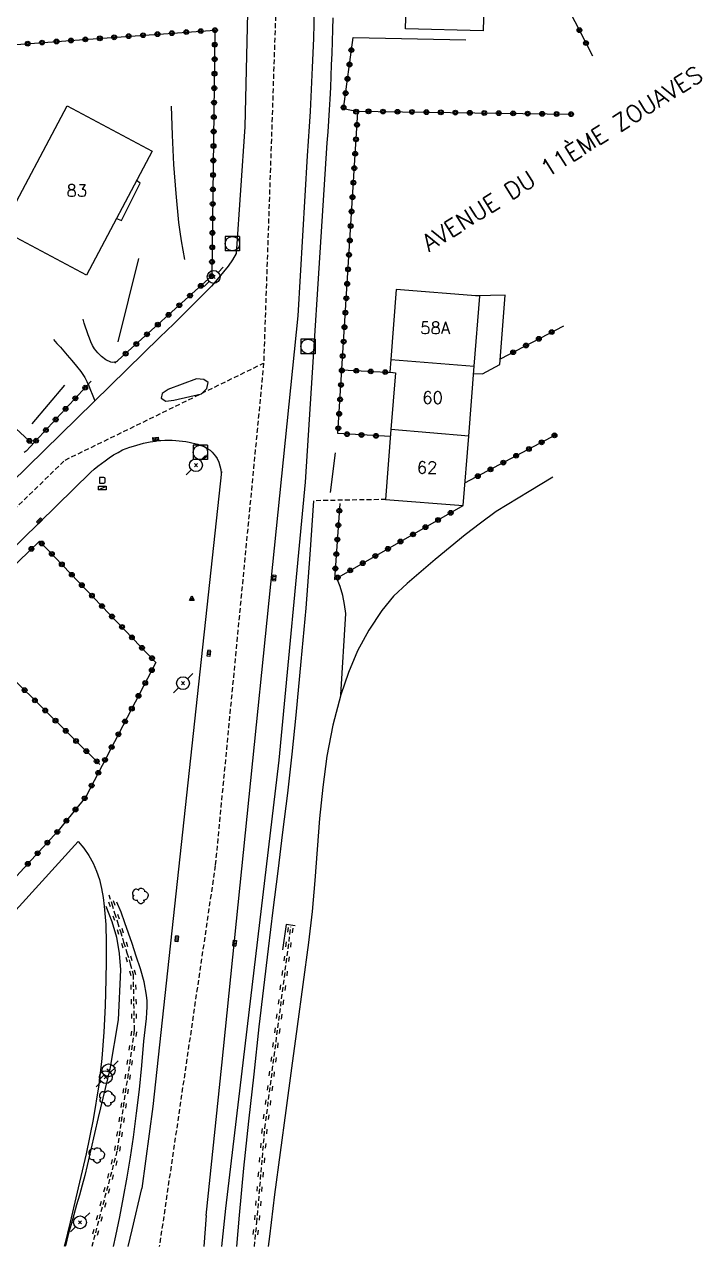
# Model space of a CAD drawing. Header units: millimetres. Extents: x 164000 to 165000, y 151998 to 153000.
# Drawn here: x 164403.9 to 164474.1, y 152000 to 152126.6 of the extents above; entities that cross this region are included whole.
import ezdxf
from ezdxf.enums import TextEntityAlignment as Align

# ---------------------------------------------------------------- set-up
doc = ezdxf.new("R2010")
doc.units = ezdxf.units.MM
doc.linetypes.add('DASHED', pattern=[0.75, 0.5, -0.25])
doc.layers.get('0').update_dxf_attribs({"linetype": 'CONTINUOUS'})
for name, color, linetype in [('W0001', 6, 'DASHED'), ('W0008', 7, 'CONTINUOUS'), ('W0014', 7, 'CONTINUOUS'), ('W0015', 2, 'CONTINUOUS'), ('W0017', 7, 'CONTINUOUS'), ('W0051', 7, 'CONTINUOUS'), ('W0101', 7, 'CONTINUOUS'), ('W0104', 1, 'CONTINUOUS'), ('W0112', 1, 'DASHED'), ('W0120', 7, 'CONTINUOUS'), ('W0211', 2, 'CONTINUOUS'), ('W0214', 2, 'CONTINUOUS'), ('W0220', 5, 'DASHED'), ('W0300', 7, 'CONTINUOUS'), ('W0323', 7, 'CONTINUOUS'), ('W0330', 7, 'CONTINUOUS'), ('W0401', 7, 'CONTINUOUS'), ('W0420', 7, 'CONTINUOUS'), ('W0438', 7, 'CONTINUOUS'), ('W0473', 7, 'CONTINUOUS'), ('W0850', 7, 'CONTINUOUS'), ('W0989', 7, 'CONTINUOUS'), ('W0991', 7, 'CONTINUOUS'), ('W1102', 7, 'CONTINUOUS')]:
    doc.layers.add(name, color=color, linetype=linetype)
doc.styles.get("Standard").update_dxf_attribs({"font": 'romans.shx', "width": 0.85})

# ---------------------------------------------------------------- blocks, each defined once
blk = doc.blocks.new('T401')
for p, q in [((-0.3, 0.3), (0, 0.3)), ((-0.3, -0.25), (-0.3, 0.3)), ((-0.3, 0.15), (0, 0.15)), ((-0.3, 0), (0, 0)), ((0, 0.3), (0, -0.25)), ((-0.3, -0.15), (0, -0.15)), ((-0.3, -0.25), (-0.3, -0.3)), ((-0.3, -0.3), (0, -0.3)), ((0, -0.3), (0, -0.25))]:
    blk.add_line(p, q)
blk = doc.blocks.new('T420')
for p, q in [((0.75, 0.75), (-0.75, 0.75)), ((-0.75, 0.75), (-0.75, -0.75)), ((0.75, 0.75), (0.75, -0.75)), ((0.75, -0.75), (-0.75, -0.75))]:
    blk.add_line(p, q)
blk.add_ellipse((0, 0), major_axis=(-0.53, 0.53), ratio=1, start_param=3.926991, end_param=10.210176)
blk = doc.blocks.new('T850')
for p, q in [((-0.25, -0.15), (0, 0.32)), ((0, 0.32), (0.25, -0.15)), ((-0.25, -0.15), (0.25, -0.15))]:
    blk.add_line(p, q)
for major_axis in [(-0.106, 0.106), (-0.0354, 0.0354), (-0.0236, 0.0236)]:
    blk.add_ellipse((0, 0), major_axis=major_axis, ratio=1, start_param=3.926991, end_param=10.210176)
blk = doc.blocks.new('T300')
for p, q in [((-0.8, 0.51), (-0.86, 0.34)), ((-0.86, 0.34), (-0.86, 0.17)), ((-0.86, 0.17), (-0.74, 0.06)), ((-0.69, 0.63), (-0.8, 0.51)), ((-0.8, -0.06), (-0.74, 0.06)), ((-0.74, 0.06), (-0.69, 0.11)), ((-0.57, 0.69), (-0.69, 0.63)), ((-0.46, 0.69), (-0.57, 0.69)), ((-0.29, 0.63), (-0.46, 0.69)), ((-0.29, 0.63), (-0.17, 0.74)), ((-0.23, 0.57), (-0.29, 0.63)), ((-0.17, 0.74), (-0.06, 0.8)), ((-0.06, 0.8), (0.06, 0.8)), ((0.06, 0.8), (0.23, 0.74)), ((0.23, 0.74), (0.34, 0.63)), ((0.34, 0.63), (0.4, 0.51)), ((0.46, 0.46), (0.34, 0.46)), ((0.4, 0.51), (0.4, 0.46)), ((0.57, 0.4), (0.46, 0.46)), ((0.57, 0.4), (0.69, 0.29)), ((0.69, 0.29), (0.74, 0.17)), ((0.74, 0.06), (0.69, -0.17)), ((0.74, 0.17), (0.74, 0.06)), ((-0.8, -0.17), (-0.8, -0.06)), ((-0.8, -0.23), (-0.8, -0.17)), ((-0.74, -0.34), (-0.8, -0.23)), ((-0.69, -0.4), (-0.74, -0.34)), ((-0.51, -0.46), (-0.69, -0.4)), ((-0.4, -0.46), (-0.51, -0.46)), ((-0.4, -0.46), (-0.34, -0.46)), ((-0.34, -0.46), (-0.34, -0.4)), ((-0.34, -0.51), (-0.34, -0.46)), ((-0.29, -0.63), (-0.34, -0.51)), ((-0.17, -0.74), (-0.29, -0.63)), ((-0.06, -0.8), (-0.17, -0.74)), ((0.06, -0.8), (-0.06, -0.8)), ((0.17, -0.74), (0.06, -0.8)), ((0.23, -0.69), (0.17, -0.74)), ((0.29, -0.46), (0.23, -0.46)), ((0.29, -0.63), (0.23, -0.69)), ((0.46, -0.4), (0.29, -0.46)), ((0.34, -0.51), (0.29, -0.63)), ((0.34, -0.51), (0.34, -0.46)), ((0.57, -0.34), (0.46, -0.4)), ((0.63, -0.29), (0.57, -0.34)), ((0.69, -0.17), (0.63, -0.29))]:
    blk.add_line(p, q)
blk = doc.blocks.new('T473')
for p, q in [((-0.166667, 0.166667), (0.166667, -0.166667)), ((-0.166667, -0.166667), (0.166667, 0.166667)), ((0.500001, 0.500001), (1.000002, 1.000002)), ((-1.000002, -1.000002), (-0.500001, -0.500001))]:
    blk.add_line(p, q)
blk.add_ellipse((0, 0), major_axis=(0.471405, 0.471405), ratio=1, start_param=5.4977871438, end_param=11.780972451)
blk = doc.blocks.new('T438')
for p, q in [((-0.4, 0.2), (0.4, 0.2)), ((-0.4, -0.2), (-0.4, 0.2)), ((0.15, 1.1), (-0.3, 1.1)), ((-0.3, 1.1), (-0.3, 0.5)), ((-0.3, 0.5), (0.15, 0.5)), ((0.3, 0.65), (0.3, 0.95)), ((0.4, 0.2), (0.4, -0.2))]:
    blk.add_line(p, q)
at = {"flags": 128}
for points in [[(-0.4, -0.2), (0.4, 0.2)], [(0.4, -0.2), (-0.4, -0.2)]]:
    blk.add_lwpolyline(points, dxfattribs=at)
for centre, major_axis, start_param, end_param in [((0.15, 0.95), (0.106, -0.106), 0.785398, 2.356194), ((0.15, 0.65), (0.106, 0.106), 3.926991, 5.497787)]:
    blk.add_ellipse(centre, major_axis=major_axis, ratio=1, start_param=start_param, end_param=end_param)
blk = doc.blocks.new('t323o')
at = {"color": 0, "linetype": 'Continuous'}
for radius in [0.25, 0.15]:
    blk.add_circle((0, 0), radius, dxfattribs=at)
blk = doc.blocks.new('t220o')
at = {"color": 0, "linetype": 'Continuous'}
for p, q in [((-0.25, 0.25), (0.25, 0.25)), ((-0.25, -0.25), (0.25, -0.25))]:
    blk.add_line(p, q, dxfattribs=at)

msp = doc.modelspace()

# ---------------------------------------------------------------- linework, layer by layer
at = {"layer": 'W0001'}
for points in [[(164430.52, 152144.76), (164428.69, 152091.55)], [(164325.13, 152000), (164325.73, 152000.59), (164349.4, 152023.41), (164376.34, 152050.81), (164408.1, 152081.5), (164428.69, 152091.55)], [(164428.69, 152091.55), (164423.67, 152039.48), (164417.87, 152000)]]:
    msp.add_lwpolyline(points, dxfattribs=at)
at = {"layer": 'W0008'}
for points in [[(164426.07, 152171), (164427.1, 152130.82), (164426.74, 152116.04), (164425.85, 152102.9)], [(164425.83, 152102.91), (164425.45, 152102.24), (164425.01, 152101.61), (164424.53, 152101.01), (164424.05, 152100.43), (164423.27, 152099.54), (164422.45, 152098.69), (164421.62, 152097.86), (164420.79, 152097.03), (164420.08, 152096.32), (164419.37, 152095.63), (164418.65, 152094.94), (164417.93, 152094.25)], [(164417.93, 152094.25), (164354.5, 152032.15), (164321.66, 152000)], [(164410.78, 152080.25), (164411.13, 152080.57), (164411.49, 152080.87), (164411.86, 152081.16), (164412.24, 152081.44), (164412.68, 152081.74), (164413.13, 152082.03), (164413.59, 152082.3), (164414.07, 152082.55), (164414.43, 152082.7), (164414.8, 152082.83), (164415.18, 152082.95), (164415.55, 152083.06), (164415.89, 152083.15), (164416.24, 152083.24), (164416.58, 152083.31), (164416.93, 152083.38), (164417.2, 152083.43), (164417.48, 152083.48), (164417.76, 152083.52), (164418.03, 152083.54), (164418.43, 152083.57), (164418.82, 152083.57), (164419.21, 152083.56), (164419.6, 152083.54), (164419.94, 152083.51), (164420.28, 152083.47), (164420.61, 152083.42), (164420.95, 152083.36), (164421.25, 152083.29), (164421.56, 152083.22), (164421.86, 152083.14), (164422.16, 152083.03), (164422.41, 152082.93), (164422.66, 152082.81), (164422.91, 152082.68), (164423.13, 152082.52), (164423.34, 152082.33), (164423.54, 152082.12), (164423.71, 152081.9), (164423.86, 152081.66), (164424.03, 152081.3), (164424.16, 152080.92), (164424.25, 152080.53), (164424.3, 152080.14)], [(164328.83, 152000), (164410.78, 152080.25)], [(164424.32, 152080.31), (164417.2, 152014.51)], [(164422.74, 152003.21), (164424.37, 152018.8)], [(164417.2, 152014.51), (164416.07, 152006.01)], [(164415.06, 152001.74), (164416.07, 152006.01)], [(164422.74, 152003.21), (164422.48, 152000)], [(164414.65, 152000), (164415.06, 152001.74)]]:
    msp.add_lwpolyline(points, dxfattribs=at)
at = {"layer": 'W0014'}
for points in [[(164433.24, 152113.02), (164433.35, 152114.55), (164433.45, 152116.08), (164433.54, 152117.61), (164433.62, 152119.14), (164433.76, 152122.17), (164433.88, 152125.19), (164433.98, 152128.22)], [(164437.96, 152125.29), (164449.67, 152125.07)], [(164424.37, 152018.8), (164432.27, 152096.46), (164433.24, 152113.02)]]:
    msp.add_lwpolyline(points, dxfattribs=at)
at = {"layer": 'W0015'}
msp.add_lwpolyline([(164418.79, 152088.83), (164418.17, 152088.4), (164418.06, 152087.91), (164418.55, 152087.62), (164419.36, 152087.7), (164422.24, 152088.37), (164422.81, 152088.91), (164422.94, 152089.56), (164422.48, 152089.85), (164421.73, 152089.91), (164418.76, 152088.81)], dxfattribs=at)
at = {"layer": 'W0017'}
for points in [[(164413.53, 152091.77), (164413.38, 152091.69), (164413.21, 152091.64), (164413.03, 152091.63), (164412.86, 152091.66), (164412.33, 152091.88), (164411.88, 152092.22), (164411.5, 152092.62), (164411.16, 152093.04), (164410.94, 152093.38), (164410.77, 152093.74), (164410.62, 152094.12), (164410.48, 152094.49), (164410.34, 152094.89), (164410.2, 152095.29), (164410.08, 152095.7), (164409.97, 152096.11)], [(164406.9, 152094.01), (164407.26, 152093.6), (164407.62, 152093.19), (164407.98, 152092.78), (164408.33, 152092.36), (164408.8, 152091.81), (164409.27, 152091.25), (164409.73, 152090.68), (164410.13, 152090.07), (164410.36, 152089.65), (164410.56, 152089.21), (164410.74, 152088.76), (164410.92, 152088.32), (164410.98, 152088.15), (164411.05, 152087.98), (164411.12, 152087.81), (164411.18, 152087.64)]]:
    msp.add_lwpolyline(points, dxfattribs=at)
at = {"layer": 'W0051'}
for points in [[(164435.29, 152114.39), (164435.38, 152115.53), (164435.46, 152116.66), (164435.53, 152117.79), (164435.59, 152118.92), (164435.65, 152120.1), (164435.69, 152121.28), (164435.74, 152122.46), (164435.78, 152123.64), (164435.83, 152124.88), (164435.87, 152126.11), (164435.91, 152127.34)], [(164424.37, 152000), (164424.78, 152003.94), (164430.3, 152050.4), (164433.03, 152079.2), (164435.29, 152114.39)]]:
    msp.add_lwpolyline(points, dxfattribs=at)
at = {"layer": 'W0101'}
for points in [[(164443.41, 152126.21), (164443.71, 152136.59), (164451.74, 152136.36), (164451.45, 152125.98), (164443.41, 152126.21)], [(164408.33, 152118.2), (164417.14, 152113.5), (164410.31, 152100.66), (164401.49, 152105.35), (164408.33, 152118.2)]]:
    msp.add_lwpolyline(points, close=True, dxfattribs=at)
for points in [[(164450.53, 152091.24), (164451.1, 152098.49), (164442.44, 152099.17), (164441.87, 152091.94)], [(164441.87, 152091.94), (164441.76, 152090.61), (164442.36, 152090.56), (164441.89, 152084.67)], [(164449.96, 152083.99), (164450.53, 152091.24)], [(164441.89, 152084.67), (164441.32, 152077.42), (164449.39, 152076.78)], [(164449.39, 152076.78), (164449.96, 152083.99)]]:
    msp.add_lwpolyline(points, dxfattribs=at)
at = {"layer": 'W0104'}
msp.add_lwpolyline([(164450.47, 152090.49), (164451.37, 152090.45), (164453.2, 152091.42), (164453.74, 152098.59), (164450.68, 152098.52)], dxfattribs=at)
at = {"layer": 'W0112'}
for points in [[(164404.07, 152082.41), (164403.87, 152082.3)], [(164441.37, 152077.42), (164433.86, 152077.29)]]:
    msp.add_lwpolyline(points, dxfattribs=at)
at = {"layer": 'W0120'}
msp.add_lwpolyline([(164431.95, 152033.25), (164431.03, 152033.39), (164430.63, 152030.74)], dxfattribs=at)
at = {"layer": 'W0211'}
for points in [[(164433.86, 152077.29), (164433.48, 152071.73), (164433.05, 152066.17), (164432.56, 152060.62), (164432.03, 152055.07), (164431.6, 152051.02), (164431.15, 152046.98), (164430.66, 152042.94), (164430.16, 152038.91), (164429.65, 152034.87), (164429.15, 152030.84), (164428.67, 152026.8), (164428.2, 152022.76), (164427.66, 152017.88), (164427.12, 152013), (164426.61, 152008.12), (164426.15, 152003.24), (164425.88, 152000)], [(164412.32, 152035.27), (164412.95, 152033.69), (164413.42, 152032.05), (164413.72, 152030.37), (164413.85, 152028.67), (164413.62, 152023.49), (164412.73, 152018.38), (164411.54, 152013.38), (164410.38, 152008.41), (164410.14, 152007.38), (164409.87, 152006.35), (164409.59, 152005.33), (164409.3, 152004.31), (164409.01, 152003.29), (164408.72, 152002.27), (164408.43, 152001.24), (164408.16, 152000.22), (164408.11, 152000)], [(164413.11, 152000), (164413.36, 152001.12), (164413.77, 152003.07), (164414.17, 152005.13), (164414.54, 152007.19), (164414.87, 152009.26), (164415.18, 152011.33), (164415.51, 152013.81), (164415.8, 152016.29), (164416.06, 152018.78), (164416.28, 152021.28), (164416.34, 152021.87), (164416.4, 152022.46), (164416.47, 152023.06), (164416.53, 152023.65), (164416.58, 152024.25), (164416.6, 152024.85), (164416.6, 152025.45), (164416.55, 152026.05), (164416.31, 152027.43), (164415.93, 152028.77), (164415.48, 152030.08), (164415.04, 152031.39), (164414.68, 152032.48), (164414.3, 152033.56), (164413.9, 152034.64), (164413.48, 152035.7)]]:
    msp.add_lwpolyline(points, dxfattribs=at)
at = {"layer": 'W0214'}
msp.add_lwpolyline([(164436.7, 152057.17), (164437.21, 152065.61), (164437.09, 152066.55), (164436.9, 152067.48), (164436.62, 152068.39), (164436.27, 152069.27)], dxfattribs=at)
at = {"layer": 'W0220'}
for points in [[(164412.64, 152036.46), (164412.94, 152035.51), (164413.24, 152034.56), (164413.54, 152033.61), (164413.83, 152032.66), (164414.17, 152031.54), (164414.52, 152030.43), (164414.85, 152029.31), (164415.15, 152028.18), (164415.26, 152022.38)], [(164427.73, 152000), (164427.99, 152002.48), (164428.82, 152012.27), (164431.52, 152033.12)], [(164415.26, 152022.38), (164413.48, 152009.87), (164410.97, 152000.38), (164410.88, 152000)]]:
    msp.add_lwpolyline(points, dxfattribs=at)
at = {"layer": 'W0300'}
for points in [[(164419.11, 152118.17), (164419.19, 152115.16), (164419.35, 152112.15), (164419.57, 152109.14), (164419.87, 152106.14), (164419.99, 152105.17), (164420.13, 152104.21), (164420.3, 152103.24), (164420.49, 152102.29)], [(164415.72, 152102.39), (164413.56, 152093.74)], [(164404.69, 152085.27), (164408.08, 152089.26)], [(164436.1, 152082.25), (164435.59, 152078.15)]]:
    msp.add_lwpolyline(points, dxfattribs=at)
at = {"layer": 'W0323'}
for points in [[(164451.8, 152144.79), (164462.81, 152123.39)], [(164398.8, 152124.26), (164410.54, 152125.13), (164423.64, 152126.07), (164423.32, 152100.59), (164413.26, 152091.53)], [(164441.84, 152083.94), (164436.4, 152084.25), (164438.45, 152117.58), (164436.97, 152117.9), (164437.96, 152125.29)], [(164438.07, 152117.66), (164460.59, 152117.35)], [(164384.5, 152101.75), (164404.76, 152083.16)], [(164453.24, 152091.98), (164459.82, 152095.43)], [(164436.8, 152090.84), (164442.13, 152090.58)], [(164410.81, 152089.67), (164404.07, 152082.41)], [(164449.57, 152079.13), (164459.11, 152084.2)], [(164436.59, 152076.99), (164436.05, 152069.14), (164449.39, 152076.78)], [(164411.7, 152049.97), (164396.73, 152064.72), (164405.44, 152073.11), (164417.52, 152060.54), (164410.24, 152046.6), (164407.36, 152043.04), (164388.99, 152023.11)]]:
    msp.add_lwpolyline(points, dxfattribs=at)
at = {"layer": 'W0330'}
for points in [[(164458.68, 152079.74), (164456.21, 152078.24), (164452.82, 152076.16)], [(164452.82, 152076.16), (164451.19, 152074.97), (164449.59, 152073.75), (164448.02, 152072.49), (164446.48, 152071.19), (164445.03, 152069.96), (164443.57, 152068.72), (164442.17, 152067.39), (164440.93, 152065.91), (164439.59, 152063.87), (164438.44, 152061.72), (164437.48, 152059.48), (164436.7, 152057.17), (164435.88, 152054.02), (164435.26, 152050.82), (164434.82, 152047.6), (164434.5, 152044.37), (164434.25, 152041.16), (164434, 152037.94), (164433.72, 152034.73), (164433.35, 152031.52), (164432.77, 152027.17), (164432.18, 152022.82), (164431.59, 152018.47), (164430.99, 152014.11), (164430.4, 152009.76), (164429.83, 152005.4), (164429.29, 152001.05), (164429.16, 152000)], [(164409.45, 152041.98), (164401.26, 152032.98), (164394.47, 152025.38), (164388.56, 152018.72)], [(164409.45, 152041.98), (164410.03, 152041.28), (164410.55, 152040.53), (164411, 152039.74), (164411.37, 152038.91), (164411.68, 152038.03), (164411.89, 152037.12), (164412.04, 152036.19), (164412.16, 152035.27), (164412.32, 152033.37), (164412.37, 152031.47), (164412.36, 152029.57), (164412.32, 152027.67), (164412.24, 152024.94), (164412.11, 152022.21), (164411.9, 152019.49), (164411.59, 152016.77), (164411, 152013.18), (164410.27, 152009.62), (164409.45, 152006.07), (164408.62, 152002.54), (164408.08, 152000.26), (164408.02, 152000)]]:
    msp.add_lwpolyline(points, dxfattribs=at)
at = {"layer": 'W1102'}
for points in [[(164413.44, 152106.55), (164413.96, 152106.33), (164415.9, 152110.21), (164415.52, 152110.46)], [(164441.87, 152091.94), (164450.53, 152091.24)], [(164449.96, 152083.99), (164441.89, 152084.67)]]:
    msp.add_lwpolyline(points, dxfattribs=at)

# ---------------------------------------------------------------- block references
at = {"layer": 'W0220'}
for p, rotation in [((164412.93, 152035.55), 287.6628775929053), ((164413.38, 152034.12), 287.2202263379337), ((164413.82, 152032.69), 286.9989012425687), ((164431.47, 152032.78), 82.62880636542839), ((164414.26, 152031.26), 287.2951877454486), ((164431.28, 152031.29), 82.62880636542839), ((164414.7, 152029.82), 286.5173678828293), ((164431.09, 152029.81), 82.62880636542839), ((164415.1, 152028.38), 284.8191148393429), ((164430.9, 152028.32), 82.62880636542839), ((164415.17, 152026.88), 271.0658390079726), ((164430.7, 152026.83), 82.62880636542839), ((164415.2, 152025.38), 271.0658390079726), ((164430.51, 152025.34), 82.62880636542839), ((164415.23, 152023.88), 271.0658390079726), ((164430.32, 152023.85), 82.62880636542839), ((164430.13, 152022.37), 82.62880636542839), ((164415.21, 152022.04), 261.9044770741585), ((164415, 152020.56), 261.9044770741585), ((164429.93, 152020.88), 82.62880636542839), ((164414.79, 152019.07), 261.9044770741585), ((164429.74, 152019.39), 82.62880636542839), ((164414.57, 152017.59), 261.9044770741585), ((164429.55, 152017.9), 82.62880636542839), ((164414.36, 152016.1), 261.9044770741585), ((164429.36, 152016.42), 82.62880636542839), ((164429.17, 152014.93), 82.62880636542839), ((164414.15, 152014.62), 261.9044770741585), ((164413.94, 152013.13), 261.9044770741585), ((164428.97, 152013.44), 82.62880636542839), ((164413.73, 152011.65), 261.9044770741585), ((164428.79, 152011.95), 85.1188201572134), ((164413.52, 152010.16), 261.9044770741585), ((164428.67, 152010.46), 85.1188201572134), ((164413.17, 152008.7), 255.2003640515825), ((164428.54, 152008.96), 85.1188201572134), ((164412.79, 152007.25), 255.2003640515825), ((164428.41, 152007.47), 85.1188201572134), ((164428.28, 152005.97), 85.1188201572134), ((164412.4, 152005.8), 255.2003640515825), ((164412.02, 152004.35), 255.2003640515825), ((164428.16, 152004.48), 85.1188201572134), ((164411.64, 152002.9), 255.2003640515825), ((164428.03, 152002.99), 85.1188201572134), ((164411.25, 152001.45), 255.2003640515825), ((164427.88, 152001.49), 84.17819391063253)]:
    msp.add_blockref('t220o', p, dxfattribs=dict(at, rotation=rotation))
at = {"layer": 'W0300'}
for p in [(164415.96, 152036.33), (164412.53, 152015.34), (164411.43, 152009.44)]:
    msp.add_blockref('T300', p, dxfattribs=at)
at = {"layer": 'W0323'}
for p, rotation in [((164408.71, 152124.99), 4.243202698651559), ((164410.2, 152125.1), 4.243202698651559), ((164411.7, 152125.21), 4.119130279446962), ((164413.19, 152125.32), 4.119130279446962), ((164414.69, 152125.43), 4.119130279446962), ((164416.19, 152125.53), 4.119130279446962), ((164417.68, 152125.64), 4.119130279446962), ((164419.18, 152125.75), 4.119130279446962), ((164420.67, 152125.86), 4.119130279446962), ((164422.17, 152125.96), 4.119130279446962), ((164423.64, 152126.05), 269.2724731849236), ((164461.44, 152126.05), 297.2336429880322), ((164404.22, 152124.66), 4.243202698651559), ((164405.71, 152124.77), 4.243202698651559), ((164407.21, 152124.88), 4.243202698651559), ((164423.62, 152124.55), 269.2724731849236), ((164437.79, 152123.99), 82.3095012773947), ((164462.12, 152124.72), 297.2336429880322), ((164423.61, 152123.05), 269.2724731849236), ((164437.59, 152122.5), 82.3095012773947), ((164423.59, 152121.55), 269.2724731849236), ((164423.57, 152120.05), 269.2724731849236), ((164437.39, 152121.01), 82.3095012773947), ((164437.19, 152119.53), 82.3095012773947), ((164423.55, 152118.55), 269.2724731849236), ((164436.98, 152118.04), 82.3095012773947), ((164438.29, 152117.61), 167.6920096613394), ((164439.57, 152117.64), 359.214421539992), ((164441.07, 152117.62), 359.214421539992), ((164442.57, 152117.6), 359.214421539992), ((164444.07, 152117.58), 359.214421539992), ((164445.57, 152117.56), 359.214421539992), ((164447.07, 152117.54), 359.214421539992), ((164448.57, 152117.51), 359.214421539992), ((164450.07, 152117.49), 359.214421539992), ((164451.57, 152117.47), 359.214421539992), ((164453.07, 152117.45), 359.214421539992), ((164454.57, 152117.43), 359.214421539992), ((164456.07, 152117.41), 359.214421539992), ((164457.57, 152117.39), 359.214421539992), ((164459.07, 152117.37), 359.214421539992), ((164460.57, 152117.35), 359.214421539992), ((164423.53, 152117.05), 269.2724731849236), ((164438.37, 152116.24), 86.48138907222138), ((164423.51, 152115.55), 269.2724731849236), ((164423.49, 152114.05), 269.2724731849236), ((164438.27, 152114.74), 86.48138907222138), ((164423.47, 152112.55), 269.2724731849236), ((164438.18, 152113.25), 86.48138907222138), ((164423.45, 152111.05), 269.2724731849236), ((164438.09, 152111.75), 86.48138907222138), ((164438, 152110.25), 86.48138907222138), ((164423.43, 152109.55), 269.2724731849236), ((164437.91, 152108.75), 86.48138907222138), ((164423.41, 152108.05), 269.2724731849236), ((164437.81, 152107.26), 86.48138907222138), ((164423.4, 152106.55), 269.2724731849236), ((164423.38, 152105.05), 269.2724731849236), ((164437.72, 152105.76), 86.48138907222138), ((164423.36, 152103.55), 269.2724731849236), ((164437.63, 152104.26), 86.48138907222138), ((164437.54, 152102.77), 86.48138907222138), ((164423.34, 152102.05), 269.2724731849236), ((164437.45, 152101.27), 86.48138907222138), ((164422.18, 152099.56), 222.0126629284753), ((164423.29, 152100.56), 222.0126629284753), ((164437.35, 152099.77), 86.48138907222138), ((164421.06, 152098.55), 222.0126629284753), ((164419.95, 152097.55), 222.0126629284753), ((164437.26, 152098.27), 86.48138907222138), ((164418.83, 152096.55), 222.0126629284753), ((164437.17, 152096.78), 86.48138907222138), ((164416.6, 152094.54), 222.0126629284753), ((164417.72, 152095.54), 222.0126629284753), ((164437.08, 152095.28), 86.48138907222138), ((164458.56, 152094.77), 27.67323251522538), ((164415.49, 152093.53), 222.0126629284753), ((164436.99, 152093.78), 86.48138907222138), ((164455.9, 152093.38), 27.67323251522538), ((164457.23, 152094.07), 27.67323251522538), ((164414.38, 152092.53), 222.0126629284753), ((164436.89, 152092.29), 86.48138907222138), ((164454.57, 152092.68), 27.67323251522538), ((164436.8, 152090.79), 86.48138907222138), ((164438.3, 152090.76), 357.2445591608143), ((164439.8, 152090.69), 357.2445591608143), ((164441.3, 152090.62), 357.2445591608143), ((164410.19, 152089), 227.096596669255), ((164436.71, 152089.29), 86.48138907222138), ((164409.17, 152087.91), 227.096596669255), ((164436.62, 152087.79), 86.48138907222138), ((164407.13, 152085.71), 227.096596669255), ((164408.15, 152086.81), 227.096596669255), ((164436.52, 152086.3), 86.48138907222138), ((164406.11, 152084.61), 227.096596669255), ((164436.43, 152084.8), 86.48138907222138), ((164404.4, 152083.5), 317.472187498233), ((164405.09, 152083.51), 227.096596669255), ((164437.34, 152084.19), 176.7964960244358), ((164438.84, 152084.11), 176.7964960244358), ((164440.34, 152084.02), 176.7964960244358), ((164457.52, 152083.35), 27.95336210001055), ((164458.85, 152084.06), 27.95336210001055), ((164454.87, 152081.95), 27.95336210001055), ((164456.2, 152082.65), 27.95336210001055), ((164452.22, 152080.54), 27.95336210001055), ((164453.55, 152081.24), 27.95336210001055), ((164450.9, 152079.84), 27.95336210001055), ((164436.54, 152076.25), 266.0683285703225), ((164448.09, 152076.04), 29.79902125670695), ((164436.43, 152074.76), 266.0683285703225), ((164445.48, 152074.55), 29.79902125670695), ((164446.78, 152075.29), 29.79902125670695), ((164436.33, 152073.26), 266.0683285703225), ((164442.88, 152073.06), 29.79902125670695), ((164444.18, 152073.8), 29.79902125670695), ((164404.61, 152072.31), 43.91566599878221), ((164405.68, 152072.86), 313.8717830054504), ((164406.72, 152071.78), 313.8717830054504), ((164436.23, 152071.76), 266.0683285703225), ((164441.58, 152072.31), 29.79902125670695), ((164407.76, 152070.7), 313.8717830054504), ((164438.97, 152070.82), 29.79902125670695), ((164440.28, 152071.57), 29.79902125670695), ((164408.8, 152069.62), 313.8717830054504), ((164436.13, 152070.27), 266.0683285703225), ((164436.37, 152069.33), 29.79902125670695), ((164437.67, 152070.07), 29.79902125670695), ((164409.84, 152068.54), 313.8717830054504), ((164410.88, 152067.45), 313.8717830054504), ((164411.92, 152066.37), 313.8717830054504), ((164412.96, 152065.29), 313.8717830054504), ((164414, 152064.21), 313.8717830054504), ((164415.03, 152063.13), 313.8717830054504), ((164416.07, 152062.05), 313.8717830054504), ((164417.11, 152060.97), 313.8717830054504), ((164417.1, 152059.73), 242.4244663404997), ((164416.41, 152058.4), 242.4244663404997), ((164403.9, 152057.66), 135.4159326422638), ((164404.97, 152056.6), 135.4159326422638), ((164415.71, 152057.07), 242.4244663404997), ((164406.04, 152055.55), 135.4159326422638), ((164415.02, 152055.74), 242.4244663404997), ((164407.1, 152054.5), 135.4159326422638), ((164414.32, 152054.42), 242.4244663404997), ((164408.17, 152053.44), 135.4159326422638), ((164413.63, 152053.09), 242.4244663404997), ((164409.24, 152052.39), 135.4159326422638), ((164412.93, 152051.76), 242.4244663404997), ((164410.31, 152051.34), 135.4159326422638), ((164411.38, 152050.29), 135.4159326422638), ((164412.24, 152050.43), 242.4244663404997), ((164411.55, 152049.1), 242.4244663404997), ((164410.85, 152047.77), 242.4244663404997), ((164410.13, 152046.46), 230.9715703866874), ((164409.18, 152045.29), 230.9715703866874), ((164408.24, 152044.13), 230.9715703866874), ((164407.29, 152042.97), 227.345058016917), ((164406.27, 152041.86), 227.345058016917), ((164405.25, 152040.76), 227.345058016917), ((164404.24, 152039.66), 227.345058016917)]:
    msp.add_blockref('t323o', p, dxfattribs=dict(at, rotation=rotation))
at = {"layer": 'W0401'}
for p, rotation in [((164417.5, 152083.54), 278.643601890173), ((164405.55, 152075.1), 314.4025279501141), ((164429.93, 152069.28), 354.1909527123213), ((164422.86, 152061.49), 173.8248073020568), ((164419.54, 152031.9), 173.8248073020568), ((164425.83, 152031.42), 354.1909527123213)]:
    msp.add_blockref('T401', p, dxfattribs=dict(at, rotation=rotation))
at = {"layer": 'W0420'}
for p in [(164425.45, 152103.93), (164433.3, 152093.28), (164422.13, 152082.3)]:
    msp.add_blockref('T420', p, dxfattribs=at)
at = {"layer": 'W0438'}
msp.add_blockref('T438', (164411.97, 152078.61), dxfattribs=at)
at = {"layer": 'W0473'}
for p in [(164423.51, 152100.48), (164421.67, 152080.98), (164420.33, 152058.38), (164412.61, 152018.26), (164412.32, 152017.56), (164409.65, 152002.51)]:
    msp.add_blockref('T473', p, dxfattribs=at)
at = {"layer": 'W0850'}
msp.add_blockref('T850', (164421.24, 152067.12), dxfattribs=at)

# ---------------------------------------------------------------- texts
at = {"layer": 'W0989'}
msp.add_text('AVENUE DU 11ÈME ZOUAVES  ', height=1.75, rotation=32.0671, dxfattribs=at).set_placement((164445.83, 152103.06))
at = {"layer": 'W0991'}
for s, p in [('83', (164409.32, 152109.43)), ('58A', (164446.48, 152095.2)), ('60', (164446.21, 152087.97)), ('62', (164445.64, 152080.73))]:
    msp.add_text(s, height=1.25, dxfattribs=at).set_placement(p, align=Align.MIDDLE_CENTER)

doc.saveas('drawing.dxf')
